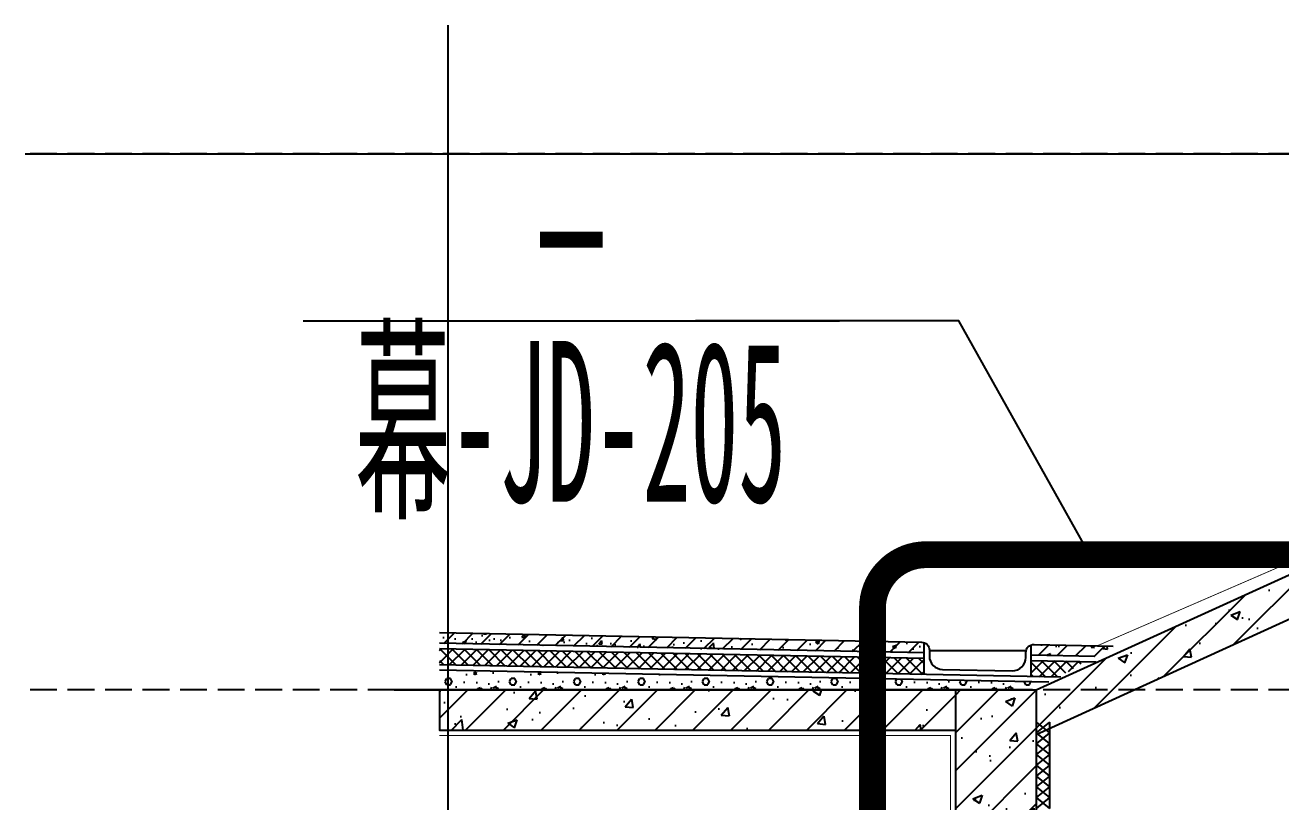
# Model space of a CAD drawing. Extents: x 220580 to 2027826, y -309201 to 71987.
# Drawn here: x 286320 to 291004, y -153197 to -150299 of the extents above; entities that cross this region are included whole.
import ezdxf
from ezdxf.enums import TextEntityAlignment as Align

# ---------------------------------------------------------------- set-up
doc = ezdxf.new("R2010")
doc.units = 0
for name, pattern in [('DASH', [0.35, 0.25, -0.1]), ('ZN-DASH', [0.35, 0.25, -0.1]), ('ZN-DOT', [0.25, 0, -0.25])]:
    doc.linetypes.add(name, pattern=pattern)
for name, color, linetype in [('!ZN6-层高线-8', 8, 'ZN-DOT'), ('20剖面图$0$A-LIN-V', 9, 'Continuous'), ('3符号', 173, 'Continuous'), ('3索引', 3, 'Continuous'), ('A-HATCH-2', 251, 'Continuous'), ('A-LIN-V', 9, 'Continuous'), ('A-SFCE', 30, 'Continuous'), ('S-AXIS', 111, 'Continuous'), ('S-SHAPE', 51, 'Continuous')]:
    doc.layers.add(name, color=color, linetype=linetype)
doc.styles.add('中南符号', font='simhei.ttf')
pattern_1 = [(45, (21170.37, -828429.27), (-70.710678, 70.710678), []), (50, (21170.37, -828429.27), (358.63009, -31.37607), [37.5, -412.5]), (355, (21170.37, -828429.27), (-69.37567, 376.09607), [30, -330]), (100.4514, (21200.26, -828431.9), (289.25469, 344.71977), [31.8701, -350.57106]), (46.1842, (21170.37, -828329.27), (533.62052, -82.7595), [56.25, -618.75]), (96.6356, (21214.84, -828336.17), (467.33135, 487.05894), [47.80514, -525.8565]), (351.1842, (21170.37, -828329.27), (467.33097, 487.0593), [45, -495]), (21, (21220.37, -828354.27), (298.45353, -201.30945), [37.5, -412.5]), (326, (21220.37, -828354.27), (121.65767, 362.57502), [30, -330]), (71.4514, (21245.24, -828371.05), (420.11131, 161.26525), [31.8701, -350.57106]), (37.5, (21170.37, -828429.27), (6.079928, 166.446927), [0, -326, 0, -335, 0, -331.25]), (7.5, (21170.37, -828429.27), (131.53477, 197.205856), [0, -191, 0, -318.5, 0, -126.25]), (327.5, (21058.87, -828429.27), (266.911218, -11.277436), [0, -125, 0, -390, 0, -517.5]), (317.5, (21008.87, -828429.27), (291.593085, 50.05249), [0, -162.5, 0, -259, 0, -367.5])]

# ---------------------------------------------------------------- blocks, each defined once
blk = doc.blocks.new('$LinePat$保温板1')
at = {"color": 0}
for p, q in [((0, 0), (16, -20)), ((0, -20), (16, 0))]:
    blk.add_line(p, q, dxfattribs=at)
for points in [[(0, 0), (16, 0)], [(0, -20), (16, -20)]]:
    blk.add_lwpolyline(points)
blk = doc.blocks.new('20250825140909')
at = {"layer": 'A-HATCH-2'}
h = blk.add_hatch(dxfattribs=at)
h.set_pattern_fill('钢筋混凝土', color=8, scale=20, style=0)
h.set_pattern_definition([(45, (1652441.73, -568257.45), (-35.355339, 35.355339), []), (50, (1652441.73, -568257.45), (143.4520365, -12.550427), [15, -165]), (355, (1652441.73, -568257.45), (-27.750267, 150.438427), [12, -132]), (100.4514, (1652453.69, -568258.5), (115.701876, 137.887908), [12.748038, -140.228422]), (46.1842, (1652441.73, -568217.45), (213.44821, -33.103803), [22.5, -247.5]), (96.6356, (1652459.52, -568220.21), (186.93254, 194.823574), [19.122058, -210.3426]), (351.1842, (1652441.73, -568217.45), (186.93239, 194.82372), [18, -198]), (21, (1652461.73, -568227.45), (119.3814104, -80.523778), [15, -165]), (326, (1652461.73, -568227.45), (48.663066, 145.030009), [12, -132]), (71.4514, (1652471.68, -568234.16), (168.044526, 64.506099), [12.748038, -140.228422]), (37.5, (1652441.73, -568257.45), (2.431971, 66.5787708), [0, -130.4, 0, -134, 0, -132.5]), (7.5, (1652441.73, -568257.45), (52.6139075, 78.8823424), [0, -76.4, 0, -127.4, 0, -50.5]), (327.5, (1652397.13, -568257.45), (106.7644872, -4.5109743), [0, -50, 0, -156, 0, -207]), (317.5, (1652377.13, -568257.45), (116.637234, 20.0209965), [0, -65, 0, -103.6, 0, -147])])
h.paths.add_polyline_path([(-1718.7, 12670), (-1718.7, 12630), (-1480.9, 12625.3), (-1413.3, 12663.9)])
h.paths.add_polyline_path([(-3926.4, 12714.2), (-3926.4, 12674.2), (-2118.7, 12638), (-2118.7, 12678)])
h = blk.add_hatch(dxfattribs=at)
h.set_pattern_fill('ANSI37', color=8, scale=20)
h.set_pattern_definition([(45, (1652441.73, -568257.452), (-22.4506403, 22.4506403), []), (135, (1652441.73, -568257.452), (-22.4506403, -22.4506403), [])])
h.paths.add_polyline_path([(-1718.7, 12610), (-1718.7, 12550), (-1616.1, 12548), (-1514.7, 12605.9)])
h.paths.add_polyline_path([(-3926.4, 12654.2), (-3926.4, 12594.2), (-2118.7, 12558), (-2118.7, 12618)])
h = blk.add_hatch(dxfattribs=at)
h.set_pattern_fill('加气混凝土', color=8, scale=20)
h.set_pattern_definition([(0, (1652512.53, -568330.65), (120, 240), [0, -240]), (0, (1652372.13, -568363.05), (120, 240), [0, -240]), (0, (1652450.13, -568365.45), (120, 240), [0, -240]), (0, (1652535.33, -568294.65), (120, 240), [0, -240]), (0, (1652435.73, -568377.45), (120, 240), [0, -240]), (0, (1652559.33, -568143.45), (120, 240), [0, -240]), (0, (1652486.13, -568162.65), (120, 240), [0, -240]), (0, (1652524.53, -568192.65), (120, 240), [0, -240]), (0, (1652328.93, -568197.45), (120, 240), [0, -240]), (0, (1652446.53, -568208.25), (120, 240), [0, -240]), (0, (1652400.93, -568269.45), (120, 240), [0, -240]), (0, (1652403.33, -568359.45), (120, 240), [0, -240]), (0, (1652493.33, -568369.05), (120, 240), [0, -240]), (0, (1652559.33, -568263.45), (120, 240), [0, -240]), (0, (1652334.93, -568300.65), (120, 240), [0, -240]), (0, (1652355.33, -568259.85), (120, 240), [0, -240]), (0, (1652448.93, -568276.65), (120, 240), [0, -240]), (0, (1652415.33, -568311.45), (120, 240), [0, -240]), (0, (1652396.13, -568232.25), (120, 240), [0, -240]), (0, (1652426.13, -568142.25), (120, 240), [0, -240]), (0, (1652344.53, -568351.05), (120, 240), [0, -240]), (0, (1652476.53, -568191.45), (120, 240), [0, -240]), (0, (1652364.93, -568187.85), (120, 240), [0, -240]), (0, (1652345.73, -568156.65), (120, 240), [0, -240]), (130.601294, (1652544.589, -568218.595), (-599.99999337, 720.00000315), [10.53662, -4414.8444]), (18.4349488, (1652527.446, -568214.023), (599.9999978, 239.9999982), [10.842096, -1507.05116]), (90, (1652527.45, -568224.31), (120, 240), [10.285714, -469.71426]), (161.565051, (1652537.73, -568227.738), (-600.000003, 239.9999821), [10.842096, -1507.05116]), (53.1301023, (1652537.73, -568227.74), (120.0000002, 239.9999999), [11.428572, -1188.5714]), (135, (1652546.874, -568350.02), (-120.0000145, 239.9999838), [9.697464, -669.12504]), (45, (1652533.16, -568350.02), (119.9999992, 239.999999), [9.697464, -669.12504]), (135, (1652540.02, -568356.88), (-120.0000145, 239.9999838), [9.697464, -669.12504]), (45, (1652540.02, -568356.88), (119.9999992, 239.999999), [9.697464, -669.12504]), (116.565051, (1652431.45, -568188.88), (-2e-05, 479.999987), [12.77753, -255.5506]), (180, (1652425.73, -568177.45), (-120, 240), [13.714286, -226.2857]), (63.434949, (1652406.3, -568188.88), (1e-06, 479.999998), [12.77753, -255.5506]), (116.565051, (1652412.02, -568200.3), (-2e-05, 479.999987), [12.77753, -255.5506]), (0, (1652412.02, -568200.3), (120, 240), [13.714286, -226.2857]), (63.434949, (1652425.73, -568200.3), (1e-06, 479.999998), [12.77753, -255.5506]), (107.102728, (1652521.731, -568270.023), (-359.999986237, 1200.000001936), [15.54454, -6513.161]), (143.972626, (1652517.16, -568255.166), (-2279.9999711, 1679.9999981), [15.54454, -3248.808]), (180, (1652504.6, -568246.02), (-120, 240), [14.857142, -225.14284]), (36.0273733, (1652477.16, -568255.166), (2279.99998315, 1679.99998189), [15.54454, -3248.808]), (71.565051, (1652472.59, -568268.88), (360.00000185, 1199.9999979), [14.456126, -1503.43712]), (107.102728, (1652477.16, -568283.738), (-359.999986237, 1200.000001936), [15.54454, -6513.161]), (143.972626, (1652489.731, -568292.88), (-2279.9999711, 1679.9999981), [15.54454, -3248.808]), (0, (1652489.73, -568292.88), (120, 240), [14.857142, -225.14284]), (36.0273733, (1652504.589, -568292.88), (2279.99998315, 1679.99998189), [15.54454, -3248.808]), (71.565051, (1652517.16, -568283.738), (360.00000185, 1199.9999979), [14.456126, -1503.43712]), (150.255118, (1652524.017, -568158.023), (-360.00000085, 239.99999703), [9.214008, -1925.72784]), (90, (1652516.02, -568162.6), (120, 240), [9.142858, -470.8571]), (29.7448813, (1652516.017, -568162.595), (360.0000002, 239.9999989), [9.214008, -1925.72784]), (116.565051, (1652468.02, -568328.3), (-2e-05, 479.999987), [12.77753, -255.5506]), (168.690067, (1652462.303, -568316.88), (-1080.0000008, 239.99999398), [11.6549, -2435.8742]), (41.1859251, (1652441.731, -568322.595), (2999.99998182, 2639.999976915), [12.148738, -5090.3208]), (90, (1652441.73, -568334.02), (120, 240), [11.428572, -468.5714]), (138.814074, (1652450.874, -568342.023), (-2999.999946676, 2640.000016815), [12.148738, -5090.3208]), (16.6992442, (1652450.874, -568342.023), (3959.99997021, 1199.99998743), [11.93178, -4999.415]), (60.9453959, (1652462.303, -568338.595), (119.99999968, 239.99999788), [11.766434, -4930.1358]), (109.983106, (1652367.446, -568227.738), (-600.00000226, 1679.999995554), [13.3768, -5604.879]), (155.556045, (1652362.874, -568215.166), (-1560.000005946, 719.99998504), [13.809194, -5786.0526]), (24.4439547, (1652337.731, -568215.166), (1560.00000078, 719.999996537), [13.809194, -5786.0526]), (70.0168934, (1652333.16, -568227.738), (600.00000181, 1679.99999583), [13.3768, -5604.879]), (109.983106, (1652337.731, -568240.309), (-600.00000226, 1679.999995554), [13.3768, -5604.879]), (160.016893, (1652350.303, -568244.88), (-600.00000035, 239.99998907), [13.3768, -2795.751]), (19.9831065, (1652350.303, -568244.88), (599.9999967, 239.99999962), [13.3768, -2795.751]), (70.0168934, (1652362.874, -568240.309), (600.00000181, 1679.99999583), [13.3768, -5604.879]), (122.005383, (1652456.589, -568249.452), (-120.0000161, 239.99998775), [10.781693, -2253.3736]), (18.4349488, (1652440.59, -568243.738), (599.9999978, 239.9999982), [10.842096, -1507.05116]), (90, (1652440.59, -568254.02), (120, 240), [10.285714, -469.71426]), (161.565051, (1652450.874, -568257.452), (-600.000003, 239.9999821), [10.842096, -1507.05116]), (54.4623222, (1652450.874, -568257.452), (839.99999878, 1199.9999982), [9.831228, -4119.2846]), (116.565051, (1652386.87, -568307.74), (-2e-05, 479.999987), [12.77753, -255.5506]), (180, (1652381.16, -568296.3), (-120, 240), [12.571428, -227.42856]), (59.0362434, (1652361.731, -568307.738), (120.0000004, 239.99999884), [13.32789, -2785.5288]), (120.963756, (1652368.589, -568319.166), (-120.0000164, 239.99998898), [13.32789, -2785.5288]), (0, (1652368.6, -568319.17), (120, 240), [12.571428, -227.42856]), (63.434949, (1652381.16, -568319.17), (1e-06, 479.999998), [12.77753, -255.5506])])
h.paths.add_polyline_path([(-1718.7, 12500), (-1718.7, 12530), (-3926.4, 12574.2), (-3926.4, 12500)])
at = {"layer": 'S-AXIS'}
h = blk.add_hatch(dxfattribs=at)
h.set_pattern_fill('AN31C', color=8, scale=500)
h.set_pattern_definition(pattern_1)
h.paths.add_polyline_path([(-1700, 12500), (-1700, 12334.4), (200, 13200), (-100, 13200), (-100, 13228.2)])
h = blk.add_hatch(dxfattribs=at)
h.set_pattern_fill('AN31C', color=8, scale=500)
h.set_pattern_definition(pattern_1)
h.paths.add_polyline_path([(-2000, 12350), (-2000, 12500), (-3926.4, 12500), (-3926.4, 12350)])
h = blk.add_hatch(dxfattribs=at)
h.set_pattern_fill('AN31C', color=8, scale=500)
h.set_pattern_definition(pattern_1)
h.paths.add_polyline_path([(-1700, 12500), (-2000, 12500), (-2000, 12350), (-2000, 11800), (-1700, 11800)])
at = {"color": 4, "linetype": 'ZN-DASH', "ltscale": 30, "const_width": 3}
for points in [[(-130, 13900), (-130, 13246.3), (-1471.7, 12665.1)], [(-3926.4, 12330), (-2020, 12330), (-2020, 11780), (-1920, 11780), (-1920, 7500)]]:
    blk.add_lwpolyline(points, dxfattribs=at)
at = {"layer": 'A-LIN-V'}
for p, q in [((-1738.7, 12645.9), (-2098.7, 12645.9)), ((-1718.7, 12500), (-4095.4, 12500))]:
    blk.add_line(p, q, dxfattribs=at)
at = {"layer": 'A-SFCE', "color": 8}
for p, q in [((-2118.7, 12638), (-3926.4, 12674.2)), ((-3926.4, 12654.2), (-2118.7, 12618)), ((-1480.9, 12625.3), (-1718.7, 12630)), ((-1718.7, 12610), (-1476.1, 12605.2)), ((-1608.4, 12547.8), (-3926.4, 12594.2)), ((-1652.5, 12528.7), (-3926.4, 12574.2)), ((-4095.4, 12500), (-1718.7, 12500))]:
    blk.add_line(p, q, dxfattribs=at)
blk.add_lwpolyline([(-3926.4, 12714.2), (-2128.1, 12678.2, -0.408369), (-2098.7, 12648.2), (-2098.7, 12626.6, 0.408369), (-2049.7, 12576.6), (-1789.7, 12571.4, 0.420083), (-1738.7, 12621.4), (-1738.7, 12639.8, -0.420083), (-1708.1, 12669.8), (-1413.3, 12663.9)], format="xyb", dxfattribs=at)
for points in [[(-2118.7, 12558), (-2118.7, 12678)], [(-1718.7, 12550), (-1718.7, 12668.1)]]:
    blk.add_lwpolyline(points, dxfattribs=at)
at = {"layer": 'S-SHAPE'}
for points in [[(-1700, 12500), (-100, 13228.2)], [(-1700, 12334.4), (200, 13200)]]:
    blk.add_lwpolyline(points, dxfattribs=at)
for points in [[(-2000, 12500), (-3926.4, 12500), (-3926.4, 12350), (-2000, 12350)], [(-2000, 12500), (-1700, 12500), (-1700, 11800), (-2000, 11800)]]:
    blk.add_lwpolyline(points, close=True, dxfattribs=at)
at = {"layer": 'A-LIN-V', "xscale": -2.51339285926087, "yscale": 2.5, "zscale": 2.5, "rotation": 89.9976413807449}
for p in [(-1700, 12380), (-1700, 12339.8), (-1700, 12299.6), (-1700, 12259.4), (-1700, 12219.1), (-1700, 12178.9), (-1700, 12138.7), (-1700, 12098.5)]:
    blk.add_blockref('$LinePat$保温板1', p, dxfattribs=at)
blk = doc.blocks.new('中南-指向索引')
blk.add_wipeout([(0, 5), (-0.523, 4.973), (-1.04, 4.891), (-1.545, 4.755), (-2.034, 4.568), (-2.5, 4.33), (-2.939, 4.045), (-3.346, 3.716), (-3.716, 3.346), (-4.045, 2.939), (-4.33, 2.5), (-4.568, 2.034), (-4.755, 1.545), (-4.891, 1.04), (-4.973, 0.523), (-5, 0), (-4.973, -0.523), (-4.891, -1.04), (-4.755, -1.545), (-4.568, -2.034), (-4.33, -2.5), (-4.045, -2.939), (-3.716, -3.346), (-3.346, -3.716), (-2.939, -4.045), (-2.5, -4.33), (-2.034, -4.568), (-1.545, -4.755), (-1.04, -4.891), (-0.523, -4.973), (0, -5), (0.523, -4.973), (1.04, -4.891), (1.545, -4.755), (2.034, -4.568), (2.5, -4.33), (2.939, -4.045), (3.346, -3.716), (3.716, -3.346), (4.045, -2.939), (4.33, -2.5), (4.568, -2.034), (4.755, -1.545), (4.891, -1.04), (4.973, -0.523), (5, 0), (4.973, 0.523), (4.891, 1.04), (4.755, 1.545), (4.568, 2.034), (4.33, 2.5), (4.045, 2.939), (3.716, 3.346), (3.346, 3.716), (2.939, 4.045), (2.5, 4.33), (2.034, 4.568), (1.545, 4.755), (1.04, 4.891), (0.523, 4.973)])
blk.add_line((-5, 0), (5, 0))
at = {"color": 0, "style": '中南符号', "flags": 8}
blk.add_attdef('编号', text='', height=3, dxfattribs=at).set_placement((0, 0.365), align=Align.CENTER)
at = {"color": 0, "style": '中南符号', "width": 0.932285, "flags": 8}
blk.add_attdef('图号', text='', height=3, dxfattribs=at).set_placement((-4.037, -3.373), (4.008, -3.373), align=Align.FIT)

msp = doc.modelspace()

# ---------------------------------------------------------------- linework, layer by layer
at = {"layer": '3索引', "linetype": 'DASH', "ltscale": 1000, "const_width": 100}
msp.add_lwpolyline([(289680.6, -152274.8), (292363.7, -152274.8, -0.414214), (292563.7, -152474.8), (292563.7, -154687.2, -0.414214), (292363.7, -154887.2), (289680.6, -154887.2, -0.414214), (289480.6, -154687.2), (289480.6, -152474.8, -0.414214)], format="xyb", close=True, dxfattribs=at)

# ---------------------------------------------------------------- block references
at = {"layer": '3索引', "color": 7}
ref = msp.add_blockref('中南-指向索引', (288357.5, -151402.9), dxfattribs=dict(at, xscale=200, yscale=200, zscale=200))
ref.add_attrib('编号', '-', dxfattribs={"layer": '0', "color": 0, "height": 600, "style": '中南符号'}).set_placement((288357.5, -151329.9), align=Align.CENTER)
ref.add_attrib('图号', '幕-JD-205', dxfattribs={"layer": '0', "color": 0, "height": 600, "style": '中南符号', "width": 0.414349}).set_placement((287550.1, -152077.5), (289159.1, -152077.5), align=Align.FIT)

# ---------------------------------------------------------------- next in the draw order: linework, layer by layer
at = {"layer": '20剖面图$0$A-LIN-V'}
msp.add_line((286319.6, -150779.4), (292591.7, -150779.4), dxfattribs=at)
at = {"layer": '3索引'}
msp.add_lwpolyline([(290291.3, -152274.8), (289803.4, -151402.9), (288820.2, -151402.9)], dxfattribs=at)

# ---------------------------------------------------------------- next in the draw order: block references
at = {"ltscale": 1000}
msp.add_blockref('20250825140909', (291791.7, -165279.4), dxfattribs=at)

# ---------------------------------------------------------------- next in the draw order: linework, layer by layer
at = {"layer": '!ZN6-层高线-8', "linetype": 'DASH', "ltscale": 400}
for p, q in [((297358, -150779.4), (286319.6, -150779.4)), ((297358, -152779.4), (286319.6, -152779.4))]:
    msp.add_line(p, q, dxfattribs=at)
at = {"layer": '3符号'}
msp.add_lwpolyline([(287896.8, -150299.4), (287896.8, -157829.4), (288296.8, -157929.4), (287496.8, -158129.4), (287896.8, -158229.4), (287896.8, -165759.4)], dxfattribs=at)

doc.saveas('drawing.dxf')
